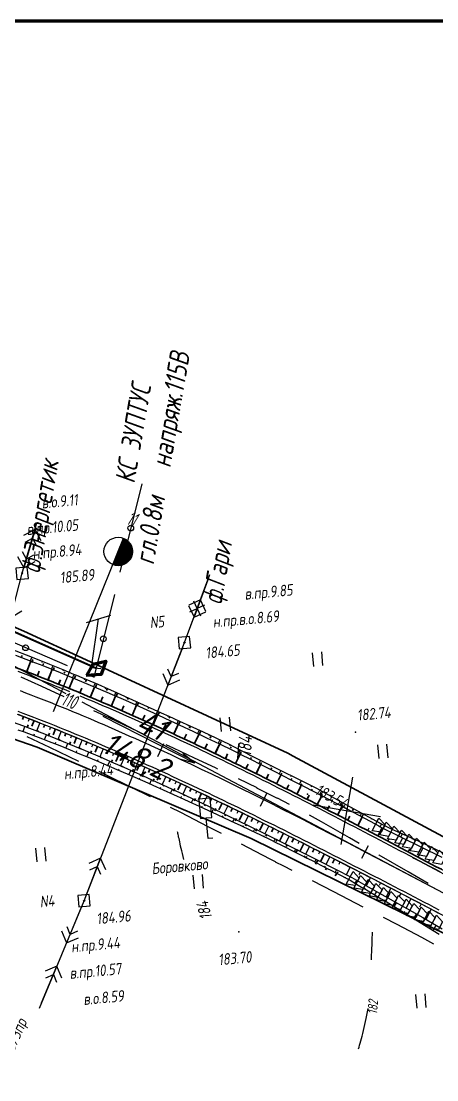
# Paper-space layout 'Лист3' of a CAD drawing. Header units: millimetres. Extents: x -693 to 409, y -3 to 286.
# Drawn here: x 209.6 to 282.4, y 100.8 to 286.4 of the extents above; entities that cross this region are included whole.
import ezdxf

# ---------------------------------------------------------------- set-up
doc = ezdxf.new("R2010")
doc.units = ezdxf.units.MM
doc.linetypes.add('CONTI', pattern=[0])
for name, color, linetype, lineweight in [('10', 1, 'Continuous', 35), ('КОПИЯ_ОСЬ_13_ОТКОСЫ', 7, 'Continuous', 30), ('КОПИЯ_ОСЬ_ГРАНИЦЫ_ПОЛОС', 7, 'Continuous', 30), ('КОПИЯ_ОСЬ_ОТКОСЫ', 7, 'Continuous', 30), ('ОСЬ_ВЕРХ_ПОКРЫТИЯ_ГРАНИЦЫ_ПОЛОС', 7, 'Continuous', 30), ('ОСЬ_ВЕРХ_ПОКРЫТИЯ_ОСЬ', 1, 'Continuous', 30), ('Ось_примыкания', 1, 'Continuous', 35), ('Уклоны ПЧ', 5, 'Continuous', 30)]:
    doc.layers.add(name, color=color, linetype=linetype, lineweight=lineweight)
for name, color, linetype in [('_Оформление', 7, 'Continuous'), ('_Ростелеком', 6, 'Continuous'), ('GOR_BDEFAULT', 212, 'CONTI'), ('NAD_MDEFAULT', 7, 'CONTI'), ('PI_OTDEFAULT', 172, 'CONTI'), ('PI_TTDEFAULT', 5, 'CONTI'), ('PLN_O', 7, 'CONTI'), ('SETKR', 2, 'CONTI'), ('SIT_LDEFAULT', 7, 'CONTI'), ('USLZNDEFAULT', 7, 'CONTI'), ('ZAPSKDEFAULT', 7, 'CONTI'), ('канава', 7, 'Continuous'), ('КОПИЯ_ОСЬ_ТАНГЕНСЫ', 1, 'Continuous'), ('ОСЬ_ВЕРХ_ПОКРЫТИЯ_КИЛОМЕТЫ', 1, 'Continuous'), ('ОСЬ_ВЕРХ_ПОКРЫТИЯ_ОТКОСЫ', 7, 'Continuous'), ('ОСЬ_ВЕРХ_ПОКРЫТИЯ_ПИКЕТЫ', 1, 'Continuous')]:
    doc.layers.add(name, color=color, linetype=linetype)
doc.styles.add('eskd', font='isocpeur.ttf', dxfattribs={"width": 1.2, "height": 2})
doc.styles.add('SHRFT', font='isocpeui.ttf')
doc.styles.get("Standard").update_dxf_attribs({"font": 'isocpeui.ttf'})
doc.styles.add('ГОСТ', font='isocpeur.ttf', dxfattribs={"height": 4})
doc.linetypes.add('Связь', pattern='A,12.5,[130,ltypeshp.shx,S=1,R=-30,X=0,Y=0.9],1,[130,ltypeshp.shx,S=1,R=-30,X=0,Y=0.9],1,[130,ltypeshp.shx,S=1,R=-30,X=0,Y=0.9],4.5', length=19)

# ---------------------------------------------------------------- blocks, each defined once
blk = doc.blocks.new('BL_333')
at = {"color": 0}
for p, q in [((0, -6), (0, 6)), ((-6, 0), (6, 0))]:
    blk.add_line(p, q, dxfattribs=at)
blk = doc.blocks.new('BL_2011')
at = {"color": 0}
for p, q in [((0, 0), (0, 2.4)), ((1.6, 0), (1.6, 2.4))]:
    blk.add_line(p, q, dxfattribs=at)
blk = doc.blocks.new('BL_12')
at = {"color": 0}
for p, q in [((1, 7), (-1, 7)), ((-1, 7), (-1, 3.6)), ((1, 3.6), (1, 7)), ((-1, 3.6), (0, 3.6)), ((0, 0), (0, 3.6)), ((0, 3.6), (1, 3.6)), ((0.8, 0), (0, 0))]:
    blk.add_line(p, q, dxfattribs=at)
blk = doc.blocks.new('BL_27')
at = {"color": 0}
for p, q in [((1, 1), (-1, 1)), ((-1, 1), (-1, -1)), ((1, -1), (1, 1)), ((-1, -1), (1, -1))]:
    blk.add_line(p, q, dxfattribs=at)
blk.add_circle((0, 0), 0.1, dxfattribs=at)
blk = doc.blocks.new('6')
at = {"layer": 'канава', "color": 5, "linetype": 'Continuous', "lineweight": 30}
for p, q in [((-1.5, -1.25), (-1.5, 1.25)), ((0, 0.75), (-1.5, 1.25)), ((0, 0.75), (0, -0.75)), ((0, -0.75), (-1.5, -1.25))]:
    blk.add_line(p, q, dxfattribs=at)
blk = doc.blocks.new('Стрелка')
at = {"layer": 'Уклоны ПЧ', "ltscale": 2}
for points in [[(-0.02, -0.05), (-0.02, 17.97)], [(-0.02, -0.05), (-0.58, 2.62)], [(-0.02, -0.05), (0.53, 2.62)]]:
    blk.add_lwpolyline(points, dxfattribs=at)

psp = doc.layouts.new('Лист3')

# ---------------------------------------------------------------- linework, layer by layer
at = {"layer": '10'}
for points in [[(-201.84, 226.09), (-119.35, 211.27), (-58.93, 198.35), (-31.8, 194.53), (-35.74, 185.58), (-30.26, 184.27), (18.47, 176.69), (64.3, 176.26), (69.15, 185.87), (125.99, 184.91), (149.14, 180.8), (153.33, 179.61), (212.38, 159.1), (249.88, 143.09), (249.88, 143.09), (249.88, 143.09), (249.88, 143.09), (292.36, 122.16), (291.97, 119.34), (310.11, 111.49), (377.34, 207.88)], [(360.24, 210.82), (358.1, 207.43), (356.3, 208.75), (331.71, 173.71), (333.59, 172.63), (304.15, 132.34), (257.26, 157.56), (256.29, 158.06), (220.99, 174.41), (210.02, 179.48), (180.57, 192.34), (177.58, 192.69), (134.86, 197.82), (126.86, 198.54), (83.64, 200.68)]]:
    psp.add_lwpolyline(points, dxfattribs=at)
at = {"layer": '_Оформление', "lineweight": 70, "ltscale": 200}
psp.add_lwpolyline([(409.41, 286.44), (-693.39, 286.44), (-693.39, 0.56), (409.41, 0.56)], close=True, dxfattribs=at)
at = {"layer": '_Ростелеком', "color": 5, "linetype": 'Связь', "const_width": 0.35}
psp.add_lwpolyline([(222.69, 172.98), (199.12, 183.47), (180.84, 190.36), (153.61, 195.01), (126.84, 198.2), (83.54, 200.22), (49.54, 201.95), (18.85, 203.77), (-12.54, 208.19), (-56.99, 214.55), (-71.69, 217.2), (-101.06, 222.19), (-130.44, 227.19), (-160.16, 232.22), (-174.73, 234.76)], dxfattribs=at)
at = {"layer": '_Ростелеком', "color": 5, "ltscale": 0.25}
for points in [[(221, 180.99), (225.31, 182.25)], [(223.04, 181.65), (221.85, 173.08), (223.53, 172.89)]]:
    psp.add_lwpolyline(points, dxfattribs=at)
at = {"layer": '_Ростелеком', "color": 5, "lineweight": 100, "ltscale": 0.25}
psp.add_lwpolyline([(221.05, 171.72), (222.18, 173.69), (224.38, 174.21), (223.6, 171.85), (220.99, 171.68)], dxfattribs=at)
at = {"layer": 'GOR_BDEFAULT', "color": 212, "flags": 128}
for points, elevation in [([(247.64, 159.7), (247.47, 157.14)], 184), ([(238.1, 139.42), (237.97, 139.96), (237.83, 140.47), (237.72, 140.95), (237.61, 141.38), (237.52, 141.79), (237.43, 142.16), (237.36, 142.5), (237.29, 142.81), (237.23, 143.09), (237.17, 143.36), (237.13, 143.59), (237.08, 143.8), (237.04, 143.99), (237.01, 144.15), (236.98, 144.29)], 184), ([(270.97, 121.81), (270.98, 122.27), (270.99, 122.73), (271.01, 123.16), (271.02, 123.56), (271.04, 123.96), (271.05, 124.32), (271.06, 124.67), (271.07, 125), (271.08, 125.3), (271.1, 125.59), (271.1, 125.85), (271.12, 126.1), (271.12, 126.32), (271.13, 126.51), (271.14, 126.69)], 182), ([(268.69, 106.24), (268.78, 106.53), (268.87, 106.86), (268.97, 107.22), (269.08, 107.6), (269.2, 108.03), (269.31, 108.47), (269.43, 108.94), (269.56, 109.43), (269.69, 109.94), (269.81, 110.47), (269.92, 111.01), (270.04, 111.57), (270.15, 112.14), (270.25, 112.72), (270.35, 113.3)], 182)]:
    psp.add_lwpolyline(points, dxfattribs=dict(at, elevation=elevation))
at = {"layer": 'PI_TTDEFAULT', "color": 5}
for p in [(209.74, 189.62, 185.88), (238.19, 177.46, 184.65), (268.17, 161.77, 182.74), (259.76, 150.91, 183.54), (220.6, 132.2, 184.96), (247.72, 126.74, 183.7)]:
    psp.add_point(p, dxfattribs=at)
at = {"layer": 'PLN_O'}
for p, q in [((230.71, 205.32), (226.86, 189.79)), ((225.9, 185.9), (222.29, 171.36)), ((217.68, 173.37), (203.01, 179.74)), ((222.29, 171.37), (221.36, 171.78))]:
    psp.add_line(p, q, dxfattribs=at)
for centre in [(228.78, 197.55), (223.97, 178.14), (210.35, 176.56)]:
    psp.add_circle(centre, 0.5, dxfattribs=at)
at = {"layer": 'SIT_LDEFAULT', "color": 7}
for p, q in [((209.74, 189.62), (212.27, 198.26)), ((212, 197.3), (210, 196.22)), ((210.02, 190.58), (212, 197.3)), ((212, 197.3), (210.02, 190.58)), ((213.07, 195.31), (212, 197.3)), ((210.3, 195.09), (211.54, 195.77)), ((211.54, 195.77), (212.22, 194.53)), ((210.48, 192.12), (209.8, 193.36)), ((208.94, 192.57), (210.02, 190.58)), ((210.02, 190.58), (212.01, 191.67)), ((211.72, 192.8), (210.48, 192.12)), ((200.38, 153.42), (209.74, 189.62)), ((238.19, 177.46), (242.65, 189.42)), ((242.3, 188.49), (239.86, 181.93)), ((238.55, 178.39), (240.98, 184.95)), ((238.92, 183.99), (239.86, 181.93)), ((240.98, 184.95), (238.93, 184.02)), ((240.42, 183.43), (239.84, 184.71)), ((241.7, 184.02), (240.42, 183.43)), ((241.93, 182.89), (240.98, 184.95)), ((207.74, 181.88), (209.69, 183.03)), ((239.14, 182.86), (240.43, 183.45)), ((239.86, 181.93), (241.91, 182.87)), ((240.43, 183.45), (241.01, 182.17)), ((220.6, 132.2), (238.19, 177.46)), ((237.83, 176.53), (235.3, 170)), ((235.88, 171.49), (235.3, 172.79)), ((213.18, 169.74), (209.6, 171.37)), ((234.39, 172.07), (235.3, 170)), ((235.3, 170), (237.36, 170.91)), ((237.16, 172.06), (235.88, 171.49)), ((217.09, 167.95), (213.18, 169.74)), ((225, 164.25), (222.32, 165.51)), ((228.89, 162.42), (225, 164.25)), ((231.36, 161.25), (228.89, 162.42)), ((210.59, 160.99), (214.53, 159.1)), ((214.53, 159.1), (219.6, 156.66)), ((236.29, 158.92), (234.97, 159.54)), ((239.96, 157.21), (236.29, 158.92)), ((243.62, 155.48), (239.96, 157.21)), ((223.19, 154.9), (224.6, 154.22)), ((224.6, 154.22), (228.75, 152.17)), ((244.03, 155.29), (243.62, 155.48)), ((250.9, 151.97), (247.64, 153.56)), ((228.75, 152.17), (232.15, 150.45)), ((254.51, 150.15), (250.89, 151.96)), ((235.71, 148.63), (237.5, 147.7)), ((256.58, 149.07), (254.51, 150.16)), ((237.5, 147.7), (242.31, 145.21)), ((262.21, 146.01), (260.1, 147.18)), ((242.31, 145.21), (244.59, 144.03)), ((267.12, 143.22), (262.21, 146.01)), ((268.79, 142.25), (267.12, 143.22)), ((248.13, 142.17), (250.58, 140.89)), ((220.96, 133.14), (223.5, 139.66)), ((223.5, 139.66), (221.43, 138.75)), ((224.41, 137.59), (223.5, 139.66)), ((250.58, 140.89), (253.15, 139.53)), ((253.15, 139.54), (254.08, 139.05)), ((272.32, 140.2), (272.25, 140.24)), ((277.37, 137.26), (272.32, 140.21)), ((221.63, 137.6), (222.91, 138.17)), ((222.91, 138.17), (223.49, 136.87)), ((254.08, 139.05), (254.11, 139.03)), ((254.11, 139.02), (255.52, 138.31)), ((255.52, 138.31), (257, 137.54)), ((260.55, 135.72), (264.29, 133.8)), ((280.88, 135.2), (277.37, 137.27)), ((264.29, 133.8), (269.46, 131.14)), ((212.77, 113.33), (220.6, 132.2)), ((220.22, 131.28), (217.53, 124.82)), ((273.01, 129.3), (275.4, 128.07)), ((216.66, 126.9), (217.53, 124.82)), ((218.14, 126.29), (217.61, 127.59)), ((219.45, 126.83), (218.14, 126.29)), ((275.4, 128.07), (279.73, 125.8)), ((217.53, 124.82), (219.62, 125.68)), ((279.73, 125.8), (281.84, 124.65)), ((213.15, 114.26), (215.83, 120.72)), ((215.83, 120.72), (213.75, 119.86)), ((216.7, 118.63), (215.83, 120.72)), ((213.91, 118.7), (215.22, 119.24)), ((215.22, 119.24), (215.76, 117.94))]:
    psp.add_line(p, q, dxfattribs=at)
at = {"layer": 'КОПИЯ_ОСЬ_13_ОТКОСЫ'}
for points in [[(207.89, 176.28), (211.22, 175), (214.53, 173.68), (216.89, 172.72), (218.77, 171.95), (219.24, 171.75), (220.18, 171.36), (221.58, 170.76), (222.98, 170.16), (224.84, 169.35), (225.77, 168.94), (230.39, 166.86), (234.08, 165.17), (235.46, 164.55), (237.3, 163.71), (239.14, 162.87), (241.44, 161.8), (246.01, 159.64), (246.91, 159.19), (247.8, 158.73), (248.7, 158.26), (249.59, 157.79), (250.49, 157.34), (252.75, 156.22), (260.41, 152.38), (261.3, 151.91), (266.59, 149.02), (272.49, 145.78), (272.75, 145.64), (274.55, 144.76), (275.46, 144.33), (276.38, 143.92), (277.29, 143.51), (278.21, 143.09), (279.12, 142.68), (280.03, 142.26), (285.44, 139.65)], [(208.6, 175.26), (211.45, 174.17), (213.34, 173.44), (216.41, 172.21), (219.46, 170.96), (224.6, 168.78), (225.53, 168.38), (227.84, 167.36), (233.38, 164.86), (234.76, 164.23), (239.79, 161.87), (242.07, 160.78), (244.34, 159.68), (246.61, 158.57), (248.42, 157.68), (249.32, 157.23), (252.02, 155.87), (253.81, 154.96), (256.95, 153.35), (259.18, 152.2), (263.64, 149.87), (270.74, 146.12), (272.25, 145.32), (272.51, 145.18), (283.28, 139.83)], [(208.6, 175.26), (211.45, 174.17), (213.34, 173.44), (216.41, 172.21), (219.46, 170.96), (224.6, 168.78), (225.53, 168.38), (227.84, 167.36), (233.38, 164.86), (234.76, 164.23), (239.79, 161.87), (242.07, 160.78), (244.34, 159.68), (246.61, 158.57), (248.42, 157.68), (249.32, 157.23), (252.02, 155.87), (253.81, 154.96), (256.95, 153.35), (259.18, 152.2), (263.64, 149.87), (270.74, 146.12), (272.25, 145.32), (272.51, 145.18), (283.28, 139.83)], [(211.42, 174.92), (211.17, 174.28)], [(206.94, 173.7), (209.78, 172.64), (212.61, 171.55), (215.2, 170.53), (217.77, 169.5), (222.9, 167.37), (228.45, 164.97), (233.97, 162.49), (240.36, 159.52), (243.99, 157.79), (247.61, 156.03), (251.44, 154.14), (255.26, 152.23), (258.39, 150.64), (261.97, 148.82), (266.42, 146.51), (270.86, 144.2), (276.63, 141.17), (287.6, 135.38)], [(210.52, 172.35), (211.25, 174.25)], [(213.28, 174.18), (213.19, 173.97)], [(214.25, 170.91), (214.99, 172.78)], [(215.13, 173.43), (214.88, 172.82)], [(216.98, 172.68), (216.9, 172.48)], [(212.39, 171.64), (212.64, 172.27)], [(217.97, 169.42), (218.73, 171.26)], [(218.83, 171.92), (218.58, 171.32)], [(220.68, 171.15), (220.59, 170.95)], [(216.11, 170.17), (216.36, 170.79)], [(219.81, 168.65), (220.07, 169.26)], [(221.66, 167.88), (222.42, 169.7)], [(222.52, 170.36), (222.26, 169.77)], [(224.35, 169.56), (224.27, 169.37)], [(223.5, 167.11), (223.77, 167.71)], [(225.34, 166.31), (226.12, 168.12)], [(226.18, 168.76), (225.93, 168.2)], [(228.01, 167.94), (227.92, 167.75)], [(229.83, 167.12), (229.58, 166.57)], [(227.18, 165.52), (227.44, 166.12)], [(229.01, 164.72), (229.8, 166.48)], [(231.65, 166.29), (231.57, 166.11)], [(233.47, 165.45), (233.22, 164.93)], [(206.7, 164.02), (209.78, 162.9), (213.64, 161.44), (218.94, 159.29), (220.76, 158.53), (222.58, 157.76), (223.94, 157.17), (225.75, 156.39), (227.56, 155.59), (229.37, 154.79), (230.72, 154.19), (231.8, 153.7), (233.87, 152.75), (236.57, 151.51), (242.39, 148.76), (245.97, 147.03), (247.31, 146.38), (252.21, 143.97), (257.11, 141.54), (261.55, 139.3), (267.49, 136.25), (270.37, 134.64), (273.85, 132.69), (279.94, 129.23), (283.32, 127.28)], [(206.7, 164.02), (209.78, 162.9), (213.64, 161.44), (218.94, 159.29), (220.76, 158.53), (222.58, 157.76), (223.94, 157.17), (225.75, 156.39), (227.56, 155.59), (229.37, 154.79), (230.72, 154.19), (231.8, 153.7), (233.87, 152.75), (236.57, 151.51), (242.39, 148.76), (245.97, 147.03), (247.31, 146.38), (252.21, 143.97), (257.11, 141.54), (261.55, 139.3), (267.49, 136.25), (270.37, 134.64), (273.85, 132.69), (279.94, 129.23), (283.32, 127.28)], [(208.96, 164.89), (210.81, 164.18), (211.73, 163.83), (213.57, 163.11), (214.49, 162.74), (218.62, 161.07), (222.73, 159.36), (226.83, 157.59), (230.91, 155.79), (233.17, 154.77), (234.97, 153.94), (236.33, 153.32), (239.03, 152.06), (241.72, 150.79), (244.41, 149.5), (247.1, 148.2), (249.78, 146.89), (252.46, 145.57), (255.13, 144.23), (257.8, 142.89), (260.91, 141.31), (265.8, 138.82), (271.12, 136.08), (280.88, 131.01), (284.32, 129.19)], [(210.98, 164.11), (210.79, 163.62)], [(212.84, 163.39), (212.28, 161.95)], [(230.83, 163.9), (231.1, 164.49)], [(232.66, 163.08), (233.44, 164.83)], [(235.29, 164.62), (235.21, 164.45)], [(237.11, 163.8), (236.86, 163.24)], [(208.97, 162.19), (210.08, 161.79), (213.31, 160.61), (214.5, 160.14), (216.32, 159.41), (218.14, 158.67), (219.51, 158.1), (221.33, 157.35), (222.69, 156.77), (224.05, 156.19), (226.31, 155.22), (228.12, 154.43), (231.74, 152.86), (232.65, 152.46), (234.45, 151.65), (236.25, 150.83), (238.06, 150.03), (238.96, 149.62), (240.75, 148.78), (243.9, 147.33), (246.14, 146.27), (247.04, 145.86), (247.94, 145.44), (249.73, 144.58), (250.63, 144.15), (251.53, 143.73), (253.31, 142.86), (254.21, 142.43), (255.1, 141.98), (255.99, 141.55), (256.88, 141.09), (258.66, 140.2), (259.54, 139.74), (260.42, 139.28), (261.31, 138.84), (262.2, 138.39), (263.09, 137.93), (263.97, 137.47), (264.85, 137.01), (267.24, 135.78), (268.36, 135.11), (269.22, 134.59), (270.07, 134.08), (272.65, 132.55), (273.51, 132.04), (275.21, 130.99), (277.79, 129.45), (279.49, 128.38), (282.81, 126.32)], [(209.93, 161.85), (210.24, 162.72)], [(214.71, 162.66), (214.51, 162.18)], [(216.56, 161.91), (215.98, 160.49)], [(234.48, 162.26), (234.75, 162.84)], [(236.29, 161.41), (237.09, 163.13)], [(238.93, 162.97), (238.84, 162.78)], [(240.74, 162.12), (240.47, 161.54)], [(211.8, 161.16), (211.91, 161.45)], [(213.68, 160.47), (214.01, 161.29)], [(215.54, 159.72), (215.65, 160)], [(217.39, 158.97), (217.72, 159.78)], [(218.41, 161.16), (218.22, 160.68)], [(220.26, 160.39), (219.67, 158.98)], [(238.11, 160.57), (238.37, 161.14)], [(239.92, 159.73), (240.71, 161.43)], [(242.55, 161.27), (242.46, 161.08)], [(243.53, 158.01), (244.34, 159.68)], [(244.36, 160.42), (244.07, 159.81)], [(219.24, 158.22), (219.35, 158.48)], [(221.09, 157.45), (221.42, 158.25)], [(222.11, 159.62), (221.91, 159.15)], [(223.95, 158.84), (223.34, 157.43)], [(225.78, 158.04), (225.58, 157.58)], [(241.73, 158.87), (242, 159.44)], [(246.17, 159.56), (246.07, 159.36)], [(247.13, 156.26), (247.94, 157.92)], [(247.95, 158.65), (247.64, 158.06)], [(222.93, 156.67), (223.04, 156.94)], [(224.77, 155.88), (225.11, 156.67)], [(227.62, 157.24), (227, 155.84)], [(229.45, 156.44), (229.24, 155.97)], [(245.33, 157.14), (245.6, 157.7)], [(249.72, 157.73), (249.62, 157.53)], [(250.72, 154.5), (251.53, 156.12)], [(251.51, 156.83), (251.23, 156.27)], [(253.3, 155.95), (253.21, 155.76)], [(226.6, 155.09), (226.72, 155.35)], [(228.44, 154.29), (228.77, 155.06)], [(231.27, 155.62), (230.64, 154.22)], [(233.1, 154.8), (232.88, 154.33)], [(248.93, 155.38), (249.2, 155.93)], [(252.51, 153.61), (252.78, 154.15)], [(254.3, 152.71), (255.1, 154.3)], [(255.09, 155.05), (254.79, 154.46)], [(256.88, 154.15), (256.78, 153.95)], [(230.27, 153.5), (230.38, 153.75)], [(232.11, 152.7), (232.42, 153.41)], [(234.91, 153.97), (234.27, 152.57)], [(236.73, 153.13), (236.51, 152.66)], [(238.54, 152.28), (237.89, 150.88)], [(256.09, 151.81), (256.35, 152.34)], [(257.87, 150.91), (258.66, 152.47)], [(258.66, 153.25), (258.35, 152.63)], [(260.45, 152.36), (260.34, 152.15)], [(233.93, 151.88), (234.04, 152.12)], [(235.75, 151.05), (236.07, 151.74)], [(237.58, 150.24), (237.68, 150.47)], [(240.35, 151.43), (240.13, 150.97)], [(242.16, 150.58), (241.49, 149.18)], [(259.65, 150), (259.92, 150.52)], [(261.43, 149.09), (262.21, 150.61)], [(262.21, 151.41), (261.87, 150.79)], [(263.97, 150.45), (263.86, 150.24)], [(239.4, 149.41), (239.69, 150.03)], [(241.22, 148.57), (241.31, 148.78)], [(243.96, 149.71), (243.74, 149.25)], [(245.77, 148.84), (245.09, 147.45)], [(263.21, 148.17), (263.47, 148.68)], [(264.99, 147.25), (265.76, 148.75)], [(265.72, 149.49), (265.42, 148.93)], [(267.48, 148.53), (267.37, 148.34)], [(243.03, 147.73), (243.3, 148.32)], [(244.84, 146.89), (244.94, 147.08)], [(247.57, 147.97), (247.34, 147.51)], [(249.36, 147.09), (248.69, 145.71)], [(266.76, 146.34), (267.02, 146.83)], [(268.54, 145.41), (269.3, 146.88)], [(269.23, 147.57), (268.95, 147.06)], [(246.65, 146.04), (246.9, 146.58)], [(248.46, 145.19), (248.55, 145.37)], [(250.27, 144.32), (250.5, 144.82)], [(251.16, 146.21), (250.93, 145.75)], [(252.95, 145.32), (252.26, 143.95)], [(270.31, 144.49), (270.57, 144.97)], [(270.98, 146.6), (270.89, 146.44)], [(272.08, 143.56), (272.85, 145.02)], [(272.74, 145.65), (272.5, 145.19)], [(252.07, 143.46), (252.15, 143.63)], [(253.87, 142.59), (254.09, 143.04)], [(254.74, 144.43), (254.51, 143.97)], [(256.53, 143.53), (255.84, 142.17)], [(273.85, 142.63), (274.11, 143.11)], [(274.53, 144.77), (274.46, 144.61)], [(275.62, 141.7), (276.43, 143.24)], [(276.35, 143.93), (276.11, 143.4)], [(278.17, 143.1), (278.09, 142.93)], [(255.67, 141.7), (255.74, 141.85)], [(257.45, 140.8), (257.68, 141.25)], [(258.31, 142.63), (258.08, 142.18)], [(260.1, 141.73), (259.41, 140.37)], [(277.39, 140.77), (277.66, 141.28)], [(279.16, 139.83), (280.02, 141.45)], [(279.99, 142.28), (279.69, 141.61)], [(281.79, 141.41), (281.69, 141.19)], [(259.23, 139.89), (259.31, 140.04)], [(261.02, 138.99), (261.25, 139.45)], [(261.88, 140.82), (261.65, 140.37)], [(263.66, 139.91), (262.97, 138.57)], [(280.93, 138.9), (281.21, 139.44)], [(262.8, 138.08), (262.88, 138.23)], [(264.57, 137.15), (264.81, 137.62)], [(265.44, 139), (265.21, 138.55)], [(267.22, 138.09), (266.53, 136.74)], [(266.35, 136.24), (266.43, 136.39)], [(268.1, 135.27), (268.38, 135.75)], [(269, 137.17), (268.77, 136.72)], [(270.77, 136.25), (270.04, 134.83)], [(269.81, 134.24), (269.91, 134.4)], [(271.53, 133.22), (271.87, 133.8)], [(272.55, 135.33), (272.3, 134.86)], [(274.33, 134.41), (273.52, 132.87)], [(273.25, 132.19), (273.37, 132.39)], [(274.95, 131.15), (275.37, 131.82)], [(276.1, 133.49), (275.83, 132.98)], [(277.88, 132.57), (277.01, 130.9)], [(276.67, 130.12), (276.8, 130.34)], [(279.65, 131.65), (279.36, 131.09)], [(281.42, 130.72), (280.47, 128.92)], [(278.38, 129.08), (278.86, 129.85)], [(280.07, 128.02), (280.23, 128.28)], [(281.77, 126.97), (282.32, 127.85)]]:
    psp.add_lwpolyline(points, dxfattribs=at)
at = {"layer": 'КОПИЯ_ОСЬ_ГРАНИЦЫ_ПОЛОС'}
for points in [[(218.08, 168.83), (217.43, 169.1), (216.5, 169.47), (215.57, 169.84), (214.64, 170.22), (213.71, 170.58), (212.78, 170.95), (211.84, 171.31), (210.9, 171.67), (209.97, 172.03), (209.03, 172.39)], [(282.97, 137.26), (282.09, 137.72), (281.21, 138.19), (280.33, 138.65), (279.45, 139.12), (278.57, 139.58), (277.69, 140.04), (276.81, 140.51), (275.93, 140.97), (275.05, 141.44), (274.17, 141.9), (273.29, 142.36), (272.4, 142.83), (271.52, 143.29), (270.64, 143.75), (269.76, 144.21), (268.87, 144.67), (267.99, 145.13), (267.11, 145.59), (266.22, 146.05), (265.34, 146.51), (264.45, 146.97), (263.57, 147.43), (262.68, 147.89), (261.79, 148.34), (260.91, 148.8), (260.02, 149.25), (259.13, 149.71), (258.24, 150.16), (257.35, 150.61), (256.46, 151.06), (255.57, 151.51), (254.68, 151.96), (253.79, 152.41), (252.9, 152.86), (252, 153.3), (251.11, 153.75), (250.22, 154.19), (249.32, 154.63), (248.42, 155.07), (247.53, 155.51), (246.63, 155.95), (245.73, 156.39), (244.83, 156.83), (243.93, 157.26), (243.03, 157.69), (242.13, 158.13), (241.23, 158.56), (240.33, 158.98), (239.42, 159.41), (238.52, 159.84), (237.61, 160.26), (236.7, 160.68), (235.8, 161.1), (234.89, 161.52), (233.98, 161.94), (233.07, 162.35), (232.16, 162.77), (231.24, 163.18), (230.33, 163.59), (229.42, 163.99), (228.5, 164.4), (227.58, 164.8), (226.67, 165.2), (225.75, 165.6), (224.83, 166), (223.91, 166.4), (222.99, 166.79), (222.06, 167.18), (221.14, 167.57), (220.22, 167.95), (219.91, 168.08)], [(278.13, 139.81), (278.4, 139.67), (279.29, 139.2), (280.17, 138.74), (281.05, 138.27), (281.93, 137.8), (282.81, 137.34), (283.69, 136.87), (284.58, 136.41), (285.46, 135.94), (285.6, 135.86)]]:
    psp.add_lwpolyline(points, dxfattribs=at)
at = {"layer": 'КОПИЯ_ОСЬ_ТАНГЕНСЫ'}
for p, q in [((180.78, 187.89), (217.4, 168.53)), ((220.2, 167.05), (307.21, 121.05))]:
    psp.add_line(p, q, dxfattribs=at)
at = {"layer": 'ОСЬ_ВЕРХ_ПОКРЫТИЯ_ГРАНИЦЫ_ПОЛОС'}
for points in [[(196.4, 177.36), (199.05, 176.48), (201.69, 175.57), (204.32, 174.65), (206.94, 173.7), (209.78, 172.64), (212.61, 171.55), (215.2, 170.53), (217.77, 169.5), (222.9, 167.37), (228.45, 164.97), (233.97, 162.49), (240.36, 159.52), (243.99, 157.79), (247.61, 156.03), (251.44, 154.14), (255.26, 152.23), (258.39, 150.64), (261.97, 148.82), (266.42, 146.51), (268.69, 145.33)], [(209.2, 172.85), (210.14, 172.5), (211.08, 172.14), (212.02, 171.78), (212.96, 171.42), (213.89, 171.05), (214.83, 170.68), (215.76, 170.31), (216.69, 169.93), (217.62, 169.56), (218.55, 169.18), (219.48, 168.8), (220.41, 168.41), (221.33, 168.03), (222.26, 167.64), (223.18, 167.25), (224.11, 166.86), (225.03, 166.46), (225.95, 166.06), (226.87, 165.66), (227.79, 165.26), (228.7, 164.86), (229.62, 164.45), (230.53, 164.04), (231.45, 163.63), (232.36, 163.22), (233.28, 162.81), (234.19, 162.39), (235.1, 161.98), (236.01, 161.56), (236.91, 161.14), (237.82, 160.71), (238.73, 160.29), (239.63, 159.86), (240.54, 159.44), (241.44, 159.01), (242.35, 158.58), (243.25, 158.15), (244.15, 157.71), (245.05, 157.28), (245.95, 156.84), (246.85, 156.4), (247.75, 155.96), (248.65, 155.52), (249.54, 155.08), (250.44, 154.64), (251.33, 154.2), (252.23, 153.75), (253.12, 153.3), (254.01, 152.86), (254.91, 152.41), (255.8, 151.96), (256.69, 151.51), (257.58, 151.06), (258.47, 150.6), (259.36, 150.15), (260.25, 149.7), (261.13, 149.24), (262.02, 148.79), (262.91, 148.33), (263.8, 147.87), (264.68, 147.42), (265.57, 146.96), (266.45, 146.5), (267.34, 146.04), (268.22, 145.58), (269.1, 145.12), (269.99, 144.66), (270.87, 144.19), (271.75, 143.73), (272.64, 143.27), (273.52, 142.81), (274.4, 142.34), (275.28, 141.88), (276.16, 141.42), (277.04, 140.95), (277.92, 140.49), (278.8, 140.02), (279.68, 139.56), (280.56, 139.09), (281.44, 138.63), (282.32, 138.16), (283.2, 137.7)], [(282.83, 130.54), (281.97, 131), (281.11, 131.45), (280.23, 131.91), (279.36, 132.36), (278.48, 132.82), (277.6, 133.28), (276.72, 133.73), (275.85, 134.19), (274.97, 134.64), (274.09, 135.1), (273.22, 135.55), (272.34, 136.01), (271.46, 136.46), (270.58, 136.92), (269.71, 137.37), (268.83, 137.82), (267.95, 138.27), (267.07, 138.73), (266.19, 139.18), (265.32, 139.63), (264.44, 140.08), (263.56, 140.53), (262.68, 140.98), (261.8, 141.42), (260.92, 141.87), (260.04, 142.32), (259.16, 142.76), (258.28, 143.21), (257.4, 143.65), (256.52, 144.09), (255.64, 144.54), (254.76, 144.98), (253.88, 145.42), (253, 145.86), (252.11, 146.29), (251.23, 146.73), (250.35, 147.17), (249.46, 147.6), (248.58, 148.03), (247.69, 148.47), (246.81, 148.9), (245.92, 149.33), (245.04, 149.75), (244.15, 150.18), (243.26, 150.61), (242.37, 151.03), (241.48, 151.45), (240.6, 151.87), (239.71, 152.29), (238.82, 152.71), (237.93, 153.13), (237.03, 153.54), (236.14, 153.95), (235.25, 154.36), (234.36, 154.77), (233.46, 155.18), (232.57, 155.59), (231.67, 155.99), (230.78, 156.39), (229.88, 156.79), (228.98, 157.19), (228.08, 157.59), (227.18, 157.98), (226.28, 158.37), (225.38, 158.76), (224.48, 159.15), (223.58, 159.54), (222.68, 159.92), (221.77, 160.3), (220.87, 160.68), (219.97, 161.06), (219.06, 161.43), (218.15, 161.81), (217.24, 162.17), (216.34, 162.54), (215.43, 162.91), (214.52, 163.27), (213.61, 163.63), (212.69, 163.99), (211.78, 164.34), (210.87, 164.69), (209.95, 165.04), (209.04, 165.39)], [(208.86, 164.92), (209.78, 164.58), (210.69, 164.23), (211.6, 163.88), (212.51, 163.52), (213.42, 163.16), (214.33, 162.8), (215.24, 162.44), (216.15, 162.08), (217.06, 161.71), (217.96, 161.34), (218.87, 160.97), (219.77, 160.6), (220.68, 160.22), (221.58, 159.84), (222.48, 159.46), (223.38, 159.08), (224.29, 158.69), (225.19, 158.3), (226.09, 157.91), (226.98, 157.52), (227.88, 157.13), (228.78, 156.73), (229.68, 156.34), (230.57, 155.94), (231.47, 155.53), (232.36, 155.13), (233.25, 154.73), (234.15, 154.32), (235.04, 153.91), (235.93, 153.5), (236.82, 153.09), (237.71, 152.67), (238.6, 152.26), (239.49, 151.84), (240.38, 151.42), (241.27, 151), (242.16, 150.58), (243.05, 150.15), (243.93, 149.73), (244.82, 149.3), (245.7, 148.88), (246.59, 148.45), (247.47, 148.02), (248.36, 147.58), (249.24, 147.15), (250.13, 146.72), (251.01, 146.28), (251.89, 145.85), (252.77, 145.41), (253.65, 144.97), (254.54, 144.53), (255.42, 144.09), (256.3, 143.65), (257.18, 143.2), (258.06, 142.76), (258.94, 142.32), (259.82, 141.87), (260.7, 141.42), (261.58, 140.98), (262.45, 140.53), (263.33, 140.08), (264.21, 139.63), (265.09, 139.18), (265.97, 138.73), (266.84, 138.28), (267.72, 137.83), (268.6, 137.38), (269.48, 136.92), (270.35, 136.47), (271.23, 136.02), (272.11, 135.56), (272.99, 135.11), (273.86, 134.65), (274.74, 134.2), (275.62, 133.74), (276.49, 133.29), (277.37, 132.83), (278.25, 132.38), (279.12, 131.92), (280, 131.46), (280.88, 131.01), (281.74, 130.55), (282.6, 130.1)]]:
    psp.add_lwpolyline(points, dxfattribs=at)
at = {"layer": 'ОСЬ_ВЕРХ_ПОКРЫТИЯ_КИЛОМЕТЫ'}
for p, q in [((215.71, 166.56), (227.52, 195.76)), ((227.52, 195.76), (225.64, 191.13)), ((227.61, 195.72), (225.74, 191.09)), ((227.7, 195.68), (225.83, 191.06)), ((227.79, 195.63), (225.93, 191.03)), ((227.87, 195.58), (226.02, 191.01)), ((227.96, 195.53), (226.12, 190.98)), ((228.04, 195.47), (226.23, 190.97)), ((228.13, 195.41), (226.33, 190.96)), ((228.21, 195.34), (226.43, 190.95)), ((228.29, 195.27), (226.54, 190.94)), ((228.36, 195.19), (226.65, 190.94)), ((228.44, 195.11), (226.76, 190.95)), ((228.51, 195.03), (226.87, 190.96)), ((228.58, 194.94), (226.98, 190.98)), ((228.65, 194.84), (227.1, 191)), ((228.72, 194.74), (227.22, 191.03)), ((228.78, 194.62), (227.34, 191.06)), ((228.84, 194.51), (227.47, 191.11)), ((228.9, 194.38), (227.6, 191.16)), ((228.95, 194.24), (227.73, 191.22)), ((228.99, 194.08), (227.87, 191.3)), ((229.03, 193.91), (228.02, 191.4)), ((229.06, 193.72), (228.17, 191.52)), ((229.08, 193.49), (228.34, 191.67)), ((229.07, 193.19), (228.54, 191.89)), ((228.9, 192.51), (228.9, 192.51))]:
    psp.add_line(p, q, dxfattribs=at)
psp.add_circle((226.58, 193.44), 2.5, dxfattribs=at)
at = {"layer": 'ОСЬ_ВЕРХ_ПОКРЫТИЯ_ОСЬ'}
psp.add_lwpolyline([(209.39, 169.04), (210.32, 168.68), (211.24, 168.33), (212.16, 167.97), (213.08, 167.61), (214, 167.24), (214.92, 166.87), (215.84, 166.51), (216.75, 166.13), (217.67, 165.76), (218.58, 165.38), (219.5, 165), (220.41, 164.62), (221.32, 164.24), (222.23, 163.85), (223.14, 163.46), (224.05, 163.07), (224.96, 162.68), (225.86, 162.28), (226.77, 161.89), (227.67, 161.49), (228.58, 161.08), (229.48, 160.68), (230.38, 160.28), (231.28, 159.87), (232.18, 159.46), (233.08, 159.05), (233.98, 158.64), (235.78, 157.81), (237.57, 156.97), (239.36, 156.12), (241.14, 155.27), (242.93, 154.42), (244.71, 153.55), (246.48, 152.68), (248.26, 151.81), (250.03, 150.93), (251.8, 150.05), (253.57, 149.16), (255.33, 148.27), (257.1, 147.37), (258.86, 146.48), (261.5, 145.12), (264.13, 143.76), (266.77, 142.39), (270.27, 140.56), (274.65, 138.26), (282.52, 134.1)], dxfattribs=at)
at = {"layer": 'ОСЬ_ВЕРХ_ПОКРЫТИЯ_ОТКОСЫ'}
psp.add_lwpolyline([(208.96, 164.89), (210.81, 164.18), (211.73, 163.83), (213.57, 163.11), (214.49, 162.74), (218.62, 161.07), (222.73, 159.36), (226.83, 157.59), (230.91, 155.79), (233.17, 154.77), (234.97, 153.94), (236.33, 153.32), (239.03, 152.06), (241.72, 150.79), (244.41, 149.5), (247.1, 148.2), (249.78, 146.89), (252.46, 145.57), (255.13, 144.23), (257.8, 142.89), (260.91, 141.31), (265.8, 138.82), (266.06, 138.69)], dxfattribs=at)
at = {"layer": 'ОСЬ_ВЕРХ_ПОКРЫТИЯ_ПИКЕТЫ'}
for p, q in [((215.24, 165.4), (216.18, 167.71)), ((215.24, 165.4), (216.18, 167.71)), ((233.54, 157.47), (234.58, 159.74)), ((251.51, 148.8), (252.63, 151.03)), ((269.28, 139.66), (270.44, 141.88))]:
    psp.add_line(p, q, dxfattribs=at)
at = {"layer": 'Ось_примыкания', "color": 0}
for p, q in [((209.74, 175.19), (209.65, 174.94)), ((210.51, 172.22), (211.22, 174.07)), ((211.62, 174.49), (211.43, 173.99)), ((213.49, 173.79), (213.4, 173.54)), ((215.36, 173.08), (215.16, 172.56)), ((212.37, 171.5), (212.74, 172.43)), ((214.24, 170.77), (214.97, 172.63)), ((216.09, 170.03), (216.47, 170.96)), ((217.22, 172.35), (217.12, 172.09)), ((217.95, 169.29), (218.7, 171.15)), ((219.09, 171.63), (218.87, 171.08)), ((220.94, 170.87), (220.83, 170.6)), ((219.8, 168.53), (220.18, 169.46)), ((221.65, 167.77), (222.42, 169.63)), ((222.79, 170.12), (222.57, 169.57)), ((224.64, 169.35), (224.52, 169.07)), ((223.5, 167.01), (223.89, 167.93)), ((225.34, 166.23), (226.12, 168.07)), ((226.48, 168.57), (226.24, 168.01)), ((228.32, 167.78), (228.2, 167.5)), ((227.18, 165.45), (227.57, 166.36)), ((229.02, 164.66), (229.8, 166.46)), ((230.15, 166.97), (229.9, 166.42)), ((231.97, 166.16), (231.85, 165.88)), ((233.8, 165.34), (233.55, 164.78)), ((209.97, 164.5), (209.78, 164)), ((211.84, 163.78), (211.45, 162.78)), ((230.85, 163.86), (231.25, 164.75)), ((232.69, 163.05), (233.47, 164.82)), ((235.61, 164.49), (235.48, 164.21)), ((237.41, 163.63), (237.15, 163.07)), ((210.6, 162.53), (210.79, 163.04)), ((212.46, 161.81), (212.56, 162.06)), ((213.7, 163.05), (213.5, 162.55)), ((214.32, 161.07), (214.52, 161.57)), ((215.56, 162.31), (215.15, 161.31)), ((217.41, 161.56), (217.21, 161.06)), ((234.51, 162.24), (234.9, 163.1)), ((236.34, 161.42), (237.09, 163.1)), ((239.21, 162.76), (239.08, 162.48)), ((241.01, 161.88), (240.74, 161.33)), ((216.17, 160.32), (216.27, 160.56)), ((218.02, 159.55), (218.22, 160.04)), ((219.26, 160.8), (218.84, 159.78)), ((221.11, 160.03), (220.89, 159.52)), ((238.16, 160.59), (238.53, 161.41)), ((239.97, 159.76), (240.71, 161.35)), ((241.79, 158.92), (242.15, 159.69)), ((242.81, 161), (242.67, 160.72)), ((244.6, 160.1), (244.32, 159.56)), ((219.86, 158.78), (219.97, 159.02)), ((221.7, 158), (221.92, 158.49)), ((222.95, 159.26), (222.51, 158.24)), ((224.79, 158.47), (224.57, 157.95)), ((243.6, 158.07), (244.31, 159.57)), ((245.41, 157.21), (245.75, 157.94)), ((246.38, 159.21), (246.25, 158.94)), ((248.15, 158.27), (247.9, 157.78)), ((223.54, 157.21), (223.65, 157.45)), ((225.37, 156.41), (225.59, 156.89)), ((226.63, 157.68), (226.17, 156.63)), ((228.46, 156.87), (228.22, 156.35)), ((230.28, 156.06), (229.82, 155.01)), ((247.21, 156.35), (247.9, 157.78)), ((249.01, 155.47), (249.35, 156.17)), ((249.92, 157.33), (249.8, 157.11)), ((250.81, 154.59), (251.47, 155.95)), ((251.69, 156.41), (251.46, 155.96)), ((227.2, 155.6), (227.31, 155.84)), ((229.03, 154.78), (229.25, 155.27)), ((230.85, 153.95), (230.96, 154.19)), ((232.11, 155.24), (231.87, 154.71)), ((233.93, 154.42), (233.43, 153.33)), ((252.6, 153.71), (252.93, 154.36)), ((253.47, 155.49), (253.35, 155.26)), ((254.39, 152.81), (255.03, 154.09)), ((255.24, 154.56), (255, 154.11)), ((232.67, 153.12), (232.89, 153.58)), ((234.48, 152.27), (234.59, 152.5)), ((235.75, 153.58), (235.5, 153.03)), ((237.56, 152.74), (237.04, 151.62)), ((256.17, 151.91), (256.49, 152.53)), ((257.01, 153.63), (256.89, 153.4)), ((258.77, 152.69), (258.53, 152.24)), ((236.29, 151.42), (236.5, 151.88)), ((238.1, 150.57), (238.2, 150.79)), ((239.38, 151.89), (239.11, 151.33)), ((241.18, 151.04), (240.64, 149.89)), ((257.96, 151.01), (258.57, 152.21)), ((259.74, 150.09), (260.04, 150.69)), ((260.54, 151.76), (260.43, 151.53)), ((261.51, 149.17), (262.14, 150.38)), ((262.33, 150.87), (262.1, 150.41)), ((239.9, 149.69), (240.11, 150.14)), ((241.7, 148.82), (241.81, 149.04)), ((242.99, 150.18), (242.71, 149.6)), ((244.79, 149.31), (244.22, 148.13)), ((263.28, 148.24), (263.61, 148.86)), ((264.12, 149.97), (264.01, 149.74)), ((265.05, 147.3), (265.74, 148.59)), ((265.91, 149.08), (265.68, 148.62)), ((243.5, 147.95), (243.71, 148.38)), ((245.29, 147.07), (245.4, 147.28)), ((246.59, 148.44), (246.3, 147.84)), ((248.39, 147.57), (247.8, 146.35)), ((250.19, 146.69), (249.88, 146.07)), ((266.81, 146.36), (267.17, 147.03)), ((267.73, 148.24), (267.61, 147.98)), ((268.57, 145.41), (269.34, 146.82)), ((269.55, 147.41), (269.28, 146.84)), ((247.09, 146.19), (247.29, 146.61)), ((248.88, 145.3), (248.98, 145.5)), ((250.67, 144.4), (250.87, 144.81)), ((251.98, 145.8), (251.37, 144.56)), ((253.77, 144.91), (253.46, 144.28)), ((252.46, 143.51), (252.56, 143.7)), ((254.24, 142.6), (254.44, 143)), ((255.56, 144.02), (254.92, 142.75)), ((257.35, 143.12), (257.03, 142.49)), ((256.03, 141.71), (256.12, 141.9)), ((257.73, 140.66), (258.05, 141.18)), ((259.13, 142.22), (258.49, 140.96)), ((260.92, 141.31), (260.6, 140.69)), ((259.45, 139.63), (259.64, 139.96)), ((261.17, 138.62), (261.59, 139.34)), ((262.7, 140.4), (262.03, 139.09)), ((264.48, 139.49), (264.12, 138.8)), ((262.89, 137.6), (263.12, 137.97)), ((264.59, 136.54), (265.06, 137.29))]:
    psp.add_line(p, q, dxfattribs=at)
at = {"layer": 'Ось_примыкания', "linetype": 'Continuous'}
psp.add_lwpolyline([(283.2, 137.7), (282.32, 138.16), (281.44, 138.63), (280.56, 139.09), (279.68, 139.56), (278.8, 140.02), (277.92, 140.49), (277.04, 140.95), (276.16, 141.42), (275.28, 141.88), (274.4, 142.34), (273.52, 142.81), (272.64, 143.27), (271.75, 143.73), (270.87, 144.19), (269.99, 144.66), (269.1, 145.12), (268.22, 145.58), (267.34, 146.04), (266.45, 146.5), (265.57, 146.96), (264.68, 147.42), (263.8, 147.87), (262.91, 148.33), (262.02, 148.79), (261.14, 149.24), (260.25, 149.7), (259.36, 150.15), (258.47, 150.6), (257.58, 151.06), (256.69, 151.51), (255.8, 151.96), (254.91, 152.41), (254.01, 152.86), (253.12, 153.3), (252.23, 153.75), (251.33, 154.2), (250.44, 154.64), (249.54, 155.08), (248.65, 155.52), (247.75, 155.96), (246.85, 156.4), (245.95, 156.84), (245.05, 157.28), (244.15, 157.71), (243.25, 158.15), (242.35, 158.58), (241.44, 159.01), (240.54, 159.44), (239.63, 159.86), (238.73, 160.29), (237.82, 160.71), (236.91, 161.14), (236.01, 161.56), (235.1, 161.98), (234.19, 162.39), (233.28, 162.81), (232.36, 163.22), (231.45, 163.63), (230.53, 164.04), (229.62, 164.45), (228.7, 164.86), (227.79, 165.26), (226.87, 165.66), (225.95, 166.06), (225.03, 166.46), (224.11, 166.86), (223.18, 167.25), (222.26, 167.64), (221.33, 168.03), (220.41, 168.41), (219.48, 168.8), (218.55, 169.18), (217.62, 169.56), (216.69, 169.93), (215.76, 170.31), (214.83, 170.68), (213.89, 171.05), (212.96, 171.42), (212.02, 171.78), (211.08, 172.14), (210.14, 172.5), (209.2, 172.85)], dxfattribs=at)

# ---------------------------------------------------------------- block references
at = {"layer": 'SETKR', "color": 82, "rotation": 80.24411503969377}
psp.add_blockref('BL_333', (266.65, 147.94), dxfattribs=at)
at = {"layer": 'USLZNDEFAULT', "color": 7, "rotation": 5.244115039693725}
for name, p in [('BL_27', (209.74, 189.62)), ('BL_27', (238.19, 177.46)), ('BL_12', (242.34, 143.12)), ('BL_27', (220.6, 132.2))]:
    psp.add_blockref(name, p, dxfattribs=at)
at = {"layer": 'ZAPSKDEFAULT', "color": 7, "rotation": 5.244115039693725}
for p in [(260.86, 173.29), (244.69, 161.86), (272.29, 157.12), (212.35, 139.01), (239.95, 134.27), (278.97, 113.35)]:
    psp.add_blockref('BL_2011', p, dxfattribs=at)
at = {"layer": 'КОПИЯ_ОСЬ_ОТКОСЫ', "linetype": 'Continuous'}
for p, rotation in [((273, 144.86), 332.676550820366), ((274.31, 144.15), 332.676550820366), ((275.65, 143.46), 332.676550820366), ((276.97, 142.75), 332.676550820366), ((278.29, 142.04), 332.676550820366), ((279.62, 141.35), 332.676550820366), ((280.95, 140.64), 332.676550820366), ((282.26, 139.93), 332.676550820366), ((283.6, 139.24), 332.676550820366), ((268.45, 135.5), 331.6062244472441), ((269.78, 134.8), 331.6062244472441), ((271.11, 134.1), 331.6062244472441), ((272.45, 133.42), 331.6062244472441), ((273.77, 132.71), 331.6062244472441), ((275.1, 132.01), 331.6062244472441), ((276.42, 131.32), 331.6062244472441), ((277.76, 130.64), 331.6062244472441), ((279.08, 129.92), 331.6062244472441), ((280.41, 129.23), 331.6062244472441), ((281.74, 128.53), 331.6062244472441), ((283.07, 127.83), 331.6062244472441)]:
    psp.add_blockref('6', p, dxfattribs=dict(at, rotation=rotation))
at = {"layer": 'Уклоны ПЧ', "rotation": 63.05041784394476}
psp.add_blockref('Стрелка', (239.98, 156.35), dxfattribs=at)

# ---------------------------------------------------------------- texts
at = {"layer": 'GOR_BDEFAULT', "color": 212, "style": 'SHRFT', "width": 0.75}
for s, height, rotation, p in [('184', 2.362, 86.3184, (249.86, 157.43, 184)), ('184', 2.126, 105.2598, (243.09, 129.19, 184)), ('182', 1.722, 85.6763, (271.95, 112.23, 182))]:
    psp.add_text(s, height=height, rotation=rotation, dxfattribs=at).set_placement(p)
at = {"layer": 'NAD_MDEFAULT', "color": 7, "style": 'eskd', "oblique": 10, "width": 0.8}
for s, rotation, p in [('в.о.9.11', 5.2441, (213.25, 200.96)), ('в.пр.10.05', 5.2441, (210.61, 196.29)), ('н.пр.8.94', 5.2441, (211.63, 192.04)), ('в.пр.9.85', 5.2441, (248.8, 184.97)), ('N5', 5.2441, (232.18, 179.95)), ('н.пр.в.о.8.69', 5.2441, (243.23, 180.08)), ('н.пр.8.44', 5.2441, (217.14, 153.46)), ('Боровково', 5.2441, (232.51, 136.82)), ('N4', 5.2441, (212.91, 131.01)), ('н.пр.9.44', 5.2441, (218.4, 123.11)), ('в.пр.10.57', 5.2441, (218.14, 118.47)), ('в.о.8.59', 5.2441, (220.55, 113.9)), ('10кВ/3пр', 66.2441, (207.05, 102.76))]:
    psp.add_text(s, height=2, rotation=rotation, dxfattribs=at).set_placement(p)
at = {"layer": 'PI_OTDEFAULT', "color": 172, "style": 'eskd', "oblique": 10, "width": 0.8}
for s, rotation, p in [('185.89', 5.2441, (216.44, 187.85)), ('184.65', 5.2441, (241.95, 174.64)), ('182.74', 5.2441, (268.52, 163.74)), ('183.54', 331.3102, (260.88, 150.99)), ('184.96', 5.2441, (222.84, 128.04)), ('183.70', 5.2441, (244.19, 120.85))]:
    psp.add_text(s, height=2, rotation=rotation, dxfattribs=at).set_placement(p)
at = {"layer": 'PLN_O', "style": 'eskd', "oblique": 10, "width": 0.8}
for s, p in [('напряж.115В', (235.71, 208.01)), ('КС ЗУПТУС', (229.42, 205.24)), ('гл.0.8м', (232.79, 190.99))]:
    psp.add_text(s, height=3.5, rotation=80.2441, dxfattribs=at).set_placement(p)
at = {"layer": 'PLN_O', "style": 'SHRFT', "width": 0.75}
for s, p in [('ф.Энергетик', (212.79, 189.48)), ('ф.Гари', (244.68, 184.01))]:
    psp.add_text(s, height=3.5, rotation=80.2441, dxfattribs=at).set_placement(p)
at = {"layer": 'ОСЬ_ВЕРХ_ПОКРЫТИЯ_КИЛОМЕТЫ', "width": 0.6}
psp.add_text('11', height=2.5, rotation=337.9951, dxfattribs=at).set_placement((227.9, 198.3))
at = {"layer": 'ОСЬ_ВЕРХ_ПОКРЫТИЯ_ПИКЕТЫ', "width": 0.6}
psp.add_text('110', height=2.5, rotation=337.9951, dxfattribs=at).set_placement((216.42, 166.62))
at = {"layer": 'Уклоны ПЧ', "style": 'ГОСТ', "oblique": 15}
for s, p in [('41', (229.37, 162.27)), ('148,2', (223.27, 158.46))]:
    psp.add_text(s, height=4, rotation=334.4264, dxfattribs=at).set_placement(p)

doc.saveas('drawing.dxf')
